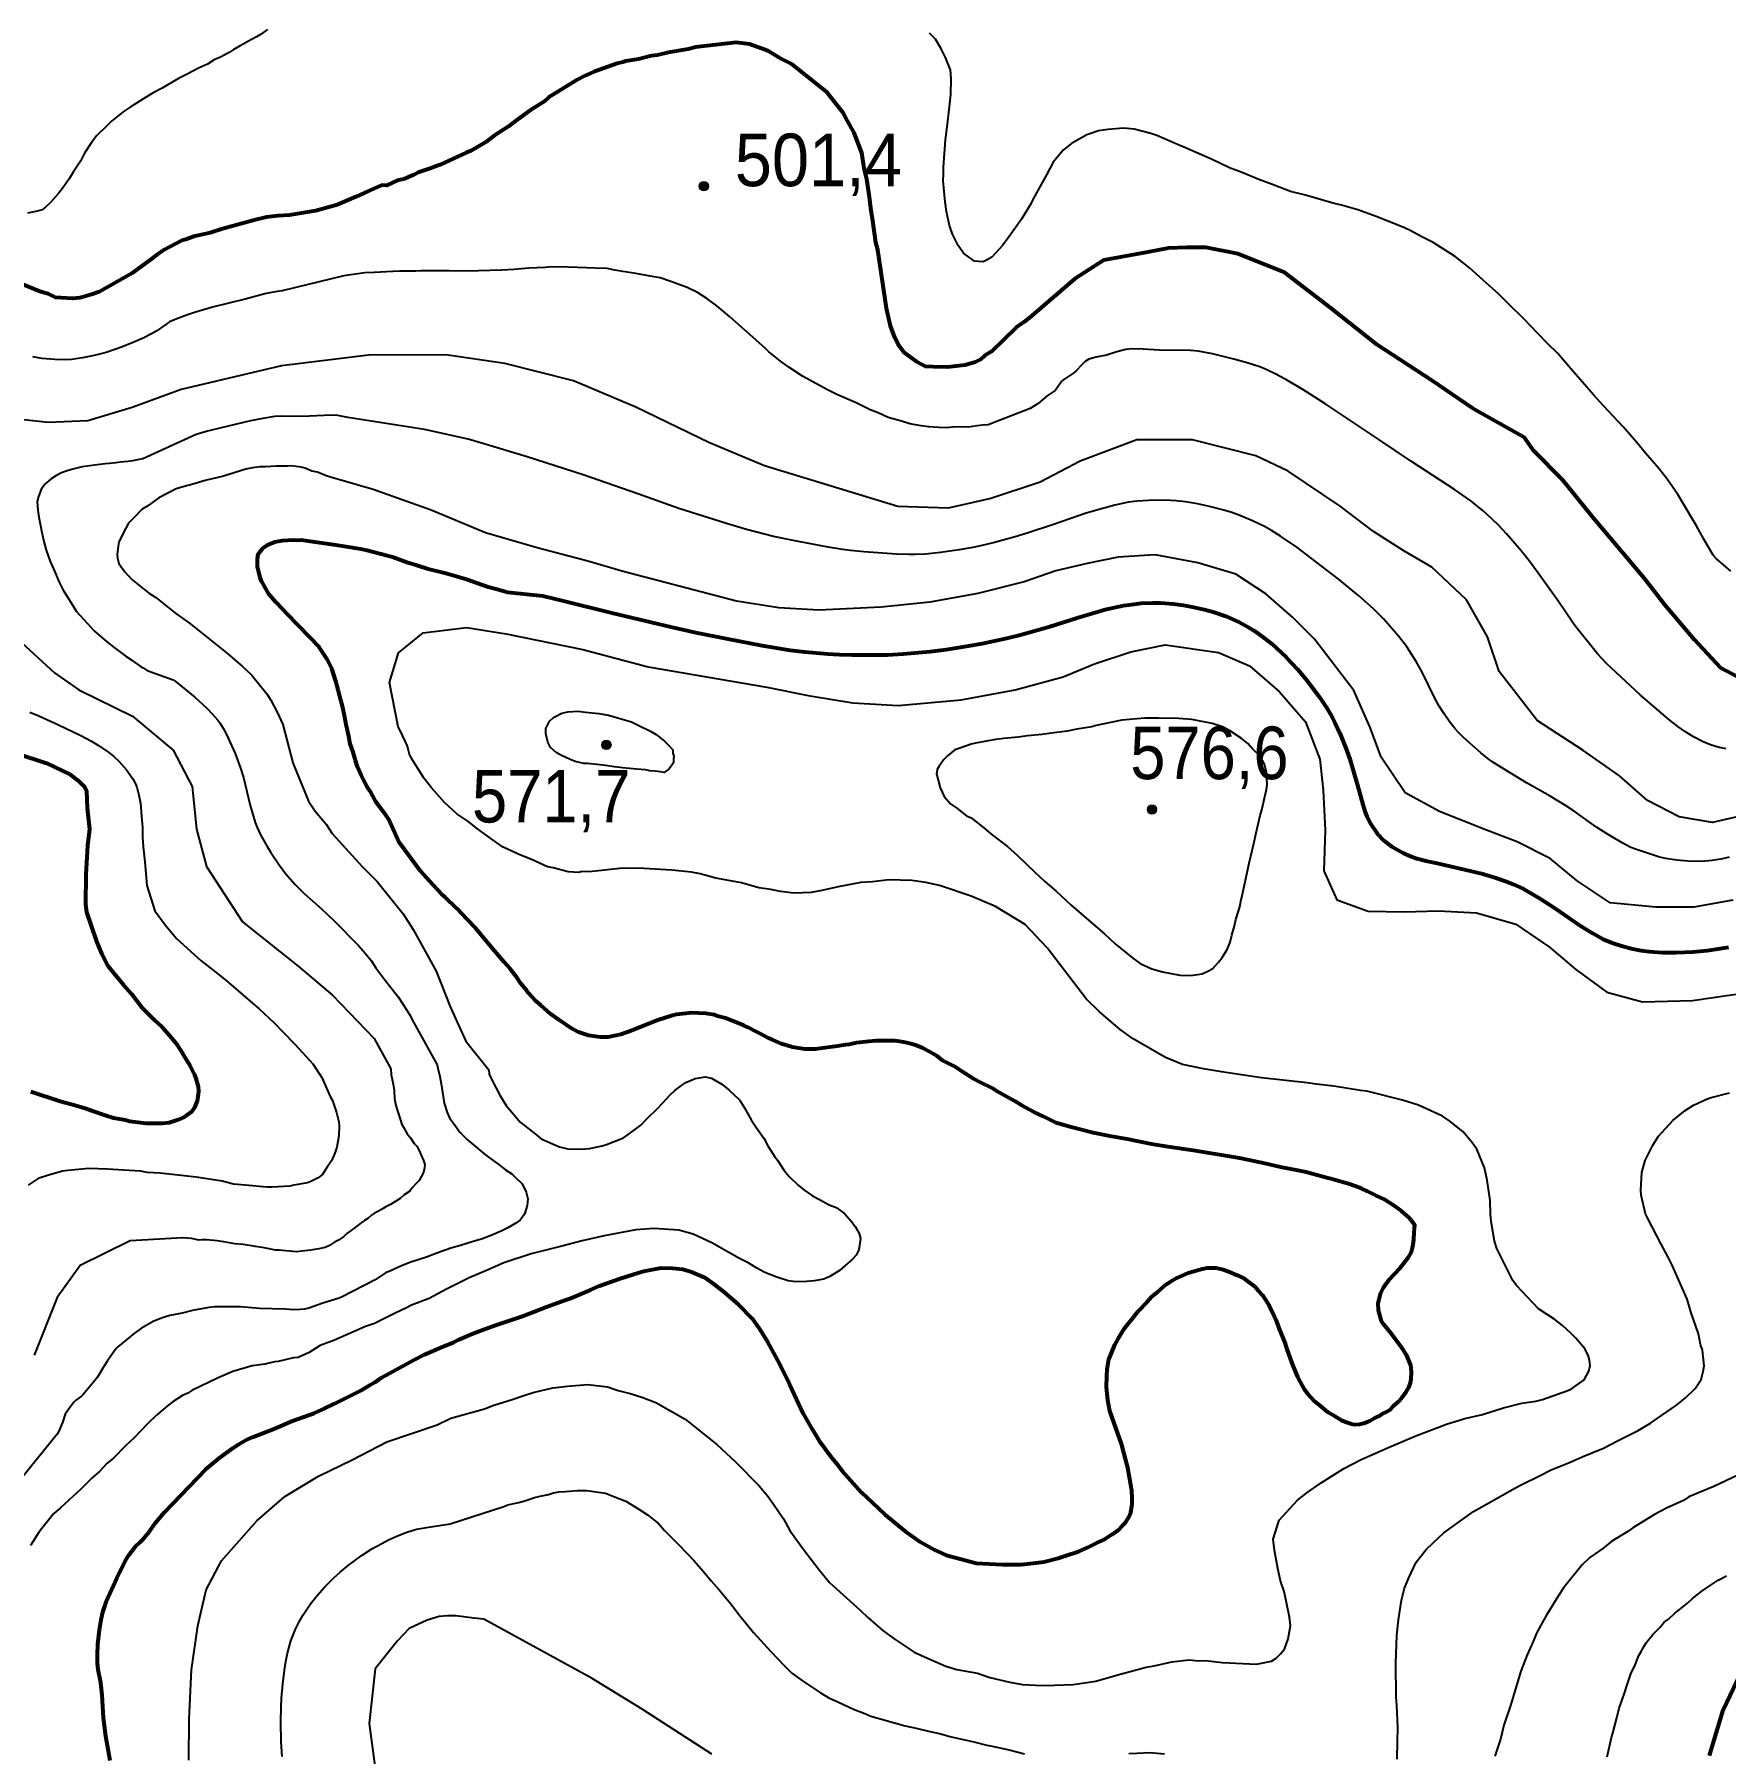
# Model space of a CAD drawing. Header units: metres. Extents: x 547833 to 556102, y 1844799 to 1850994.
# Drawn here: x 549448 to 549995, y 1846301 to 1846857 of the extents above; entities that cross this region are included whole.
import ezdxf

# ---------------------------------------------------------------- set-up
doc = ezdxf.new("R2010")
doc.units = ezdxf.units.M
doc.header["$LTSCALE"] = 6.8
for name, color, linetype, lineweight in [('1', 7, 'Continuous', 25), ('2', 7, 'Continuous', 53), ('5', 7, 'Continuous', 13)]:
    doc.layers.add(name, color=color, linetype=linetype, lineweight=lineweight)

msp = doc.modelspace()

# ---------------------------------------------------------------- hatches: boundary and pattern name
at = {"layer": '5'}
for points in [[(549666.26, 1846807.9, 1), (549663.26, 1846807.9, 1)], [(549634.76, 1846627.28, 1), (549631.76, 1846627.28, 1)], [(549811.15, 1846606.41, 1), (549808.15, 1846606.41, 1)]]:
    msp.add_hatch(color=256, dxfattribs=at).paths.add_polyline_path(points)

# ---------------------------------------------------------------- linework, layer by layer
at = {"layer": '1'}
for points in [[(549523.66, 1846858.59), (549521.46, 1846856.93), (549520.16, 1846856.14), (549518.73, 1846855.46), (549517.54, 1846854.81), (549515.88, 1846853.85), (549514.69, 1846853.2), (549512.57, 1846851.93), (549511.27, 1846851.13), (549508.54, 1846849.66), (549506.49, 1846848.78), (549504.25, 1846847.37), (549501.38, 1846846.01), (549497.68, 1846844.16), (549494.94, 1846842.69), (549491.27, 1846840.6), (549489.61, 1846839.64), (549486.77, 1846838.03), (549484.28, 1846836.58), (549479.34, 1846833.45), (549477, 1846831.9), (549473.3, 1846828.92), (549471.49, 1846827.18), (549468.55, 1846824.29), (549466.79, 1846822.05), (549464.55, 1846818.61), (549463.21, 1846816.04), (549460.86, 1846812.46), (549459.61, 1846810.28), (549457.33, 1846807.09), (549456.02, 1846805.41), (549453.57, 1846802.58), (549451.98, 1846801.12), (549450.82, 1846800.22), (549449.35, 1846799.79), (549446.14, 1846799.14)], [(549907.63, 1846785.17), (549900.55, 1846789.7), (549896.87, 1846791.51), (549893.16, 1846793.57), (549891.07, 1846794.57), (549882.11, 1846798.14), (549876.17, 1846800.2), (549870.92, 1846801.71), (549868.5, 1846802.3), (549859.27, 1846804.97), (549854.43, 1846806.16), (549848.33, 1846808.57), (549844.19, 1846810.08), (549838.47, 1846812.41), (549834.71, 1846813.84), (549829.08, 1846816.55), (549827.39, 1846817.23), (549820.47, 1846820.29), (549818.65, 1846821.07), (549811.21, 1846824.32), (549809.28, 1846824.97), (549803.92, 1846826.34), (549800.41, 1846826.69), (549795.38, 1846826.24), (549792.33, 1846825.77), (549788.63, 1846824.49), (549783.67, 1846821.73), (549781.08, 1846819.63), (549777.66, 1846815.71), (549775.51, 1846811.52), (549773.96, 1846808.67), (549771.26, 1846803.79), (549770.44, 1846802.17), (549767.49, 1846797.25), (549765.66, 1846794.62), (549762.94, 1846790.87), (549761.3, 1846788.77), (549759.08, 1846786.22), (549757.84, 1846784.93), (549756.18, 1846783.97), (549755.1, 1846783.46), (549752.3, 1846783.62), (549749.53, 1846785.57), (549748.69, 1846786.22), (549747, 1846788.68), (549745.15, 1846792.38), (549744.18, 1846795.18), (549743.24, 1846799.75), (549742.74, 1846802.86), (549742.17, 1846809.63), (549742.29, 1846811.8), (549742.27, 1846814.07), (549742.84, 1846822.88), (549743.47, 1846827.14), (549744.21, 1846833.56), (549744.61, 1846837.54), (549744.75, 1846842.62), (549744.53, 1846845.51), (549742.91, 1846849.49), (549741.4, 1846852.48), (549739.65, 1846855.43), (549737.77, 1846857.36)], [(549996.76, 1846683.46), (549992.1, 1846687.39), (549991.09, 1846688.64), (549988.03, 1846693.75), (549985.68, 1846698.07), (549984.75, 1846699.7), (549981.69, 1846704.81), (549979.7, 1846708.18), (549976.15, 1846713.23), (549973.53, 1846716.65), (549969.25, 1846721.62), (549966.25, 1846725.12), (549961.97, 1846730.09), (549958.86, 1846733.46), (549955.61, 1846736.93), (549952.37, 1846740.41), (549948.09, 1846745.38), (549945.22, 1846748.77), (549940.81, 1846753.85), (549937.45, 1846757.19), (549934.37, 1846760.31), (549929.87, 1846765), (549924.86, 1846769.89), (549921.77, 1846773.01), (549916.68, 1846777.52), (549912.26, 1846781.48), (549910.63, 1846782.78), (549907.63, 1846785.17)], [(549548.36, 1846778.91), (549528.39, 1846774.11), (549526.82, 1846773.89), (549523.25, 1846773.17), (549516.51, 1846771.36), (549505.88, 1846768.74), (549500.1, 1846767.1), (549497.79, 1846766.32), (549493.9, 1846764.82), (549492.06, 1846764), (549487.97, 1846761.18), (549486.25, 1846760.13), (549483.69, 1846758.86), (549480.51, 1846757.42), (549476.49, 1846755.86), (549471.52, 1846754.16), (549467.66, 1846753.12), (549463.94, 1846752.39), (549460.31, 1846751.91), (549458.05, 1846751.75), (549454.91, 1846751.83), (549450.75, 1846752.23), (549447.85, 1846752.76)], [(549780.41, 1846744.76), (549778.75, 1846742.38), (549778.3, 1846741.88), (549775.73, 1846740.16), (549772.84, 1846737.66), (549770.31, 1846736), (549756.74, 1846730.75), (549754.89, 1846730.67), (549753.18, 1846730.47), (549750.37, 1846730.03), (549748.39, 1846730.05), (549745.18, 1846729.94), (549743.08, 1846729.82), (549740.72, 1846729.93), (549737.48, 1846730.06), (549735.08, 1846730.41), (549731.41, 1846731.1), (549728.72, 1846731.92), (549724.36, 1846733.16), (549721.09, 1846734.65), (549718.51, 1846735.59), (549717.06, 1846736.3), (549714.04, 1846737.81), (549707.78, 1846740.57), (549704.75, 1846742.09), (549699.74, 1846744.75), (549696.69, 1846746.51), (549692.28, 1846749.35), (549689.58, 1846751.28), (549685.77, 1846754.32), (549684.65, 1846755.43), (549680.64, 1846759.07), (549677.75, 1846761.59), (549673.06, 1846765.77), (549668.95, 1846769.27), (549665.7, 1846771.63), (549662.76, 1846773.53), (549659.36, 1846775.13), (549654.05, 1846777.13), (549650.7, 1846778.23), (549647.41, 1846778.85), (549642.73, 1846779.69), (549638.56, 1846780.33), (549636.03, 1846780.79), (549633.5, 1846781.24), (549629.64, 1846781.43), (549626.78, 1846781.47), (549620.93, 1846781.68), (549615.46, 1846781.8), (549613.51, 1846781.58), (549608.2, 1846781.35), (549603.41, 1846780.93), (549599.47, 1846780.73), (549591.93, 1846780.5), (549588.1, 1846780.44), (549582.39, 1846780.53), (549580.4, 1846780.55), (549573.22, 1846780.48), (549571.61, 1846780.43), (549566.53, 1846780.47), (549564.19, 1846780.33), (549558.15, 1846780.02), (549555.18, 1846779.93), (549552.87, 1846779.54), (549548.36, 1846778.91)], [(549853.71, 1846715.72), (549843.25, 1846720.68), (549822.78, 1846725.85), (549804.75, 1846725.86), (549786.39, 1846718.96), (549773.47, 1846712.21), (549757.51, 1846706.9), (549743.75, 1846703.8), (549727.48, 1846704.29), (549684.38, 1846717.47), (549666.62, 1846724.91), (549642.79, 1846736.41), (549622.68, 1846744.99), (549600.47, 1846750.6), (549581.34, 1846753.33), (549556.31, 1846753.27), (549528.2, 1846749.86), (549495.8, 1846742.17), (549479.91, 1846736.34), (549465.65, 1846732.02), (549452.75, 1846731.49), (549439.99, 1846732.92)], [(549995.25, 1846626.05), (549993.15, 1846626.4), (549991.99, 1846626.7), (549989.88, 1846627.4), (549987.8, 1846628.28), (549984.67, 1846629.93), (549982.15, 1846631.5), (549979.63, 1846633.27), (549976.6, 1846635.64), (549967.46, 1846643.46), (549956.7, 1846653.49), (549953.73, 1846656.76), (549946.66, 1846665.48), (549945.6, 1846666.92), (549941.07, 1846673.68), (549933.96, 1846683.58), (549931.58, 1846686.78), (549929.03, 1846689.96), (549924.25, 1846695.55), (549921.54, 1846698.47), (549919.66, 1846700.29), (549916.77, 1846702.91), (549912.71, 1846706.21), (549907.49, 1846709.83), (549893.51, 1846718.91), (549883.02, 1846726.02), (549865.8, 1846737.47), (549858.38, 1846742.19), (549853.5, 1846745.06), (549850.16, 1846746.9), (549846.6, 1846748.62), (549844.48, 1846749.46), (549840.42, 1846750.81), (549836.13, 1846752.01), (549829.18, 1846753.71), (549824.62, 1846754.51), (549822.12, 1846754.76), (549812.12, 1846754.85), (549806.84, 1846755.19), (549803.08, 1846755.31), (549801.24, 1846755.13), (549798.32, 1846754.37), (549794.95, 1846753.26), (549791.61, 1846752.58), (549789.26, 1846751.94), (549788.18, 1846751.35), (549786.64, 1846749.87), (549785.26, 1846748.27), (549784.4, 1846747.52), (549781.1, 1846745.39), (549780.74, 1846745.08), (549780.41, 1846744.76)], [(549731.03, 1846688.81), (549727.08, 1846688.94), (549716.45, 1846689.66), (549712.13, 1846690.11), (549709.63, 1846690.45), (549704.91, 1846691.22), (549693.69, 1846693.3), (549687.31, 1846694.67), (549678.53, 1846696.93), (549672.08, 1846698.85), (549656.63, 1846703.74), (549643.46, 1846708.41), (549625.75, 1846714.53), (549607.65, 1846720.44), (549593.29, 1846724.75), (549588.56, 1846726.08), (549574.51, 1846729.19), (549549.62, 1846733.1), (549546.4, 1846733.76), (549544.38, 1846733.9), (549537.26, 1846733.58), (549531.62, 1846733.43), (549528.04, 1846733.58), (549525.96, 1846733.48), (549522.23, 1846732.83), (549518.18, 1846732.01), (549508.73, 1846729.81), (549504.32, 1846728.7), (549500.59, 1846727.65), (549483.42, 1846719.73), (549482.19, 1846719.59), (549480.02, 1846719.1), (549478.55, 1846718.93), (549476.1, 1846718.65), (549474.63, 1846718.49), (549472.67, 1846718.26), (549471.2, 1846718.1), (549467.78, 1846717.71), (549463.75, 1846717.13), (549460.73, 1846716.42), (549458.94, 1846715.84), (549457.15, 1846715.26), (549455.27, 1846714.31), (549453.78, 1846713.27), (549451.74, 1846711.55), (549450.58, 1846709.81), (549449.71, 1846707.6), (549449.28, 1846705.94), (549449.47, 1846703.11), (549449.72, 1846700.91), (549450.27, 1846698.25), (549450.6, 1846696.43), (549451.32, 1846693.41), (549452.17, 1846690.28), (549453.46, 1846686.58), (549454.47, 1846684.22), (549456.33, 1846679.84), (549457.61, 1846677.26), (549460.18, 1846673.21), (549461.98, 1846670.44), (549465.39, 1846666.61), (549467.79, 1846664.04), (549471.63, 1846660.75), (549474.08, 1846658.8), (549478.01, 1846655.9)], [(549627.23, 1846686.63), (549610.88, 1846691.01), (549594.22, 1846695.88), (549576.64, 1846703.11), (549557.87, 1846709.88), (549544.08, 1846713.87), (549542.62, 1846714.31), (549539.86, 1846715.41), (549538, 1846715.81), (549535.87, 1846716.78), (549534.62, 1846717.05), (549531.34, 1846717.48), (549530.14, 1846717.35), (549526.5, 1846717.34), (549523.08, 1846717.15), (549521.26, 1846717.15), (549518.86, 1846716.88), (549516.69, 1846716.43), (549509.46, 1846714.19), (549503.55, 1846712.72), (549499.25, 1846711.42), (549497.48, 1846711.01), (549494.15, 1846710.03), (549488.61, 1846707.18), (549485.06, 1846704.55), (549483.15, 1846703.52), (549480.63, 1846700.81), (549478.81, 1846698.99), (549477.13, 1846695.96), (549475.67, 1846692.76), (549475.41, 1846691.52), (549475.11, 1846688.86), (549475.24, 1846687.66), (549475.65, 1846685.88), (549477.56, 1846683.27), (549479.87, 1846680.7), (549485.21, 1846676.45), (549487.61, 1846674.9), (549494.06, 1846669.76), (549498.46, 1846666.62), (549510.91, 1846656.7), (549515.63, 1846652.59), (549518.57, 1846649.88), (549523.51, 1846643.77), (549524.75, 1846641.69), (549526.81, 1846637.87), (549528.68, 1846633.84), (549531.9, 1846621.46), (549536.95, 1846609.08), (549539.13, 1846605.89), (549542.65, 1846601.64), (549544.61, 1846598.62), (549554.31, 1846587.99), (549559.11, 1846583.07), (549567.57, 1846572.7), (549570.78, 1846567.6), (549578.18, 1846554.08), (549582.69, 1846542.86), (549584.87, 1846537.84), (549587.81, 1846531.52), (549595.22, 1846522.18), (549595.37, 1846520.87), (549596.4, 1846518.51), (549598.81, 1846514.03), (549600.91, 1846510.65), (549604.42, 1846506.48), (549605.41, 1846505.35), (549610.22, 1846501.52), (549612.21, 1846499.94), (549615.82, 1846498.26), (549618.12, 1846497.28), (549620.75, 1846496.72), (549625.24, 1846496.56), (549627.79, 1846496.76), (549631.88, 1846497.6), (549633.26, 1846498.04), (549638.81, 1846500.29), (549641.1, 1846501.88), (549644.44, 1846504.35), (549646.48, 1846506.49), (549649.57, 1846509.5), (549651.44, 1846511.43), (549653.9, 1846514.09), (549655.44, 1846515.59), (549657.98, 1846517.5), (549658.96, 1846518.09), (549661.95, 1846519.47), (549665.22, 1846519.94), (549667.27, 1846519.5), (549670.53, 1846517.59), (549672.94, 1846515.67), (549676.25, 1846512.53), (549677.96, 1846509.96), (549680.12, 1846506.02), (549681.84, 1846503.45), (549684.13, 1846500.1), (549685.45, 1846497.68), (549687.75, 1846494.13), (549688.55, 1846492.99), (549690.73, 1846489.71), (549692.38, 1846487.71)], [(550001.59, 1846604.61), (549990.82, 1846602.22), (549980.09, 1846603.99), (549969.87, 1846609.33), (549960.79, 1846617.26), (549948.94, 1846625.53), (549934.21, 1846635.17), (549921.88, 1846651.05), (549918.15, 1846662.19), (549911.34, 1846674.15), (549900.14, 1846684.7), (549891.09, 1846690.04), (549881.23, 1846696.24), (549870.51, 1846704.41), (549853.71, 1846715.72)], [(549979.35, 1846590), (549975.71, 1846590.54), (549973.44, 1846591.13), (549967.58, 1846592.98), (549965.29, 1846593.82), (549964.06, 1846594.36), (549961.92, 1846595.46), (549959.24, 1846597), (549956.57, 1846598.62), (549953.39, 1846600.69), (549946.14, 1846605.82), (549943.36, 1846607.7), (549938.35, 1846610.74), (549930.76, 1846615.05), (549922.06, 1846620.31), (549919.56, 1846621.93), (549918.23, 1846622.89), (549915.93, 1846624.74), (549910.52, 1846629.51), (549908.61, 1846631.38), (549907.63, 1846632.48), (549905.98, 1846634.58), (549904.12, 1846637.28), (549902.53, 1846639.84), (549901.1, 1846642.42), (549896.95, 1846650.77), (549895.02, 1846654.25), (549892.02, 1846658.98), (549889.37, 1846662.46), (549884.5, 1846668.02), (549881.39, 1846671.18), (549876.45, 1846675.53), (549869.85, 1846680.96), (549859.76, 1846688.74), (549856.46, 1846691.2), (549851.16, 1846694.78), (549848.29, 1846696.55), (549846, 1846697.84), (549842.14, 1846699.74), (549838.09, 1846701.43), (549835.51, 1846702.36), (549832.83, 1846703.19), (549828.25, 1846704.36), (549824.32, 1846705.17), (549820.5, 1846705.81), (549817.49, 1846706.16), (549815.76, 1846706.28), (549812.54, 1846706.37), (549808.52, 1846706.3), (549804.84, 1846706.06), (549802.05, 1846705.7), (549797.59, 1846704.76), (549793.29, 1846703.62), (549788.35, 1846702.18), (549778.15, 1846698.59), (549769.33, 1846695.68), (549765.44, 1846694.5), (549758.75, 1846692.67), (549755.21, 1846691.81), (549751.68, 1846691.09), (549747.28, 1846690.32), (549741.3, 1846689.46), (549736.43, 1846688.98), (549733.06, 1846688.82), (549731.03, 1846688.81)], [(549997.43, 1846577.11), (549984.83, 1846574.78), (549972.49, 1846574.81), (549957.77, 1846576.26), (549947.09, 1846583.36), (549938.35, 1846590.55), (549927.74, 1846595.98), (549917.83, 1846599.66), (549902.6, 1846605.73), (549891.52, 1846611.75), (549883.71, 1846623.33), (549880.15, 1846632.94), (549874.91, 1846644.81), (549862.24, 1846661.43), (549855.07, 1846668.55), (549846.41, 1846676.14), (549836.74, 1846682.45), (549824.5, 1846686.13), (549810.69, 1846688.72), (549798.69, 1846688.01), (549788.66, 1846685.96), (549778.54, 1846683.52), (549768.29, 1846680.02), (549753.38, 1846676.25), (549737.85, 1846673.45), (549722.06, 1846671.79), (549701.9, 1846670.8), (549688.96, 1846671.54), (549675.32, 1846673.77), (549638.64, 1846683.38), (549627.23, 1846686.63)], [(549437.57, 1846666.36), (549454.79, 1846650.55), (549462.73, 1846645.03), (549480.1, 1846636.51), (549493.24, 1846625.52), (549499.33, 1846613.81), (549500.75, 1846599.98), (549504.03, 1846587.93), (549515.67, 1846570.02), (549533.61, 1846555.73), (549544.74, 1846546.32), (549558.19, 1846532.39), (549563.58, 1846522.59), (549563.71, 1846520.61), (549564.35, 1846517.54), (549564.66, 1846515.58), (549564.77, 1846512.93), (549565.07, 1846511.15), (549565.53, 1846509.59), (549566, 1846508.02), (549567.15, 1846504.54), (549567.63, 1846503.64), (549568.83, 1846501.49), (549569.92, 1846500.28), (549571.17, 1846498.43), (549572.03, 1846497.57), (549572.77, 1846496.13), (549573.29, 1846494.86), (549574.17, 1846492.96), (549574.61, 1846491.59), (549574.45, 1846490.52), (549574.14, 1846489.06), (549573.52, 1846487.85), (549572.73, 1846486.42), (549571.87, 1846485.57), (549570.52, 1846484.08), (549569.68, 1846483.03), (549567.83, 1846481.78), (549566.54, 1846480.58), (549564.85, 1846479.54), (549563.51, 1846478.72), (549561.99, 1846477.88), (549561.09, 1846477.4), (549559.57, 1846476.56), (549558.32, 1846475.85), (549557.34, 1846475.26), (549556.13, 1846474.17), (549555.07, 1846473.48), (549554, 1846472.79), (549553.04, 1846472.01), (549551.73, 1846471.01), (549550.86, 1846470.34), (549549.35, 1846469.31), (549548.42, 1846468.35), (549546.64, 1846467.2), (549545.39, 1846466.48), (549543.7, 1846465.44), (549542.35, 1846464.81), (549540.3, 1846464.38), (549537.69, 1846463.9), (549535.81, 1846463.68), (549533, 1846463.37), (549527.42, 1846463.88), (549526.27, 1846463.94), (549522.57, 1846464.66), (549519.86, 1846465.11), (549515.78, 1846465.79)], [(549660.73, 1846586.09), (549654.38, 1846586.79), (549643.59, 1846587.39), (549641.37, 1846587.34), (549638.53, 1846587.42), (549627.74, 1846586.2), (549625.3, 1846586.32), (549624.32, 1846586.01), (549620.86, 1846586.23), (549616.06, 1846587.5), (549614.2, 1846587.9), (549608.86, 1846590.33), (549605.26, 1846591.74), (549599.93, 1846594.17), (549596.64, 1846596.43), (549591.57, 1846600.1), (549588.46, 1846602.58), (549584.95, 1846605.01), (549580.9, 1846608.6), (549576.72, 1846613.39), (549574.36, 1846616.36), (549570.66, 1846622.21), (549569.63, 1846624.12), (549569.23, 1846625.89), (549568.92, 1846626.87), (549566.54, 1846631.9), (549565.95, 1846633.07), (549563.15, 1846647.43), (549566.09, 1846656.99), (549574.06, 1846663.48), (549588.03, 1846665.19), (549600.87, 1846663.14), (549625.6, 1846658.15), (549646.76, 1846652.49), (549685.18, 1846645.94), (549698.47, 1846643.29), (549712.91, 1846640.89), (549727.56, 1846639.96), (549748, 1846641.89), (549765.44, 1846645.03), (549780.94, 1846649.26), (549791.11, 1846653.53), (549802.77, 1846657.32), (549813.94, 1846659.62), (549831.11, 1846657.15), (549841.21, 1846652.84), (549850.86, 1846644.45), (549859.24, 1846634.75), (549863.86, 1846622.67), (549864.99, 1846612.66), (549865.68, 1846599.75), (549865.22, 1846586.58), (549869.4, 1846577.18), (549879.56, 1846573.52), (549891.02, 1846573.26), (549902.28, 1846573.63), (549914.57, 1846572.94), (549927.33, 1846569.32), (549938.18, 1846561.85), (549946.66, 1846554.63), (549956.71, 1846547.32), (549968.24, 1846544.21), (549984.43, 1846544.62), (550002.96, 1846547.37)], [(549478.01, 1846655.9), (549479.89, 1846654.62), (549480.7, 1846653.97), (549482.58, 1846652.7), (549483.51, 1846652.18), (549484.85, 1846651.34), (549493.24, 1846648.32), (549493.83, 1846647.87), (549500.16, 1846642.65), (549504.13, 1846639.11), (549505.96, 1846637.26), (549507.62, 1846635.27), (549508.28, 1846634.36), (549509.64, 1846632.17), (549511.03, 1846629.44), (549513.23, 1846624.45), (549515.01, 1846619.72), (549515.91, 1846616.78), (549517.07, 1846612.2), (549518.11, 1846607.68), (549519.75, 1846602.19), (549520.33, 1846600.57), (549521.46, 1846598.16), (549523.59, 1846594.38), (549524.76, 1846592.46), (549527.46, 1846588.49), (549529.53, 1846585.67), (549532.65, 1846582.12), (549535.56, 1846579.27), (549541.14, 1846574.3), (549545.18, 1846570.54), (549553.09, 1846562.4), (549555.26, 1846559.97), (549557.22, 1846557.52), (549558.77, 1846555.21), (549561.64, 1846551.31), (549565.92, 1846545.82), (549567.61, 1846543.37), (549569.81, 1846539.82), (549570.39, 1846538.61), (549578.57, 1846523.82), (549578.78, 1846522.79), (549579.38, 1846520.1), (549579.84, 1846517.68), (549580.5, 1846513.57), (549580.84, 1846511.42), (549581.74, 1846508.48), (549582.52, 1846506.66), (549584.55, 1846503.85), (549585.89, 1846502.09), (549588.46, 1846499.53), (549590.26, 1846497.93), (549592.98, 1846495.76), (549594.76, 1846494.35), (549598.19, 1846491.78), (549600.6, 1846489.87), (549602.65, 1846488.58), (549603.82, 1846487.47), (549605.95, 1846485.43), (549606.79, 1846483.91), (549607.32, 1846482.64), (549607.84, 1846480.51), (549607.7, 1846478.4), (549606.79, 1846475.54), (549605.39, 1846473.57)], [(549446.85, 1846637.88), (549449.76, 1846636.64), (549456.11, 1846633.74), (549463.38, 1846630.26), (549466.81, 1846628.45), (549469.07, 1846627.06), (549472.45, 1846624.77), (549474.03, 1846623.52), (549475.6, 1846622.03), (549478.1, 1846619.19), (549480.12, 1846616.25), (549481.01, 1846614.72), (549481.5, 1846613.57), (549482.15, 1846611.07), (549482.59, 1846608.38), (549483, 1846604.17), (549483.24, 1846600.56), (549483.25, 1846597.46), (549483.48, 1846594.27), (549484.06, 1846589.49), (549484.67, 1846581.78), (549487.27, 1846573.6), (549490.59, 1846569.14), (549494.32, 1846564.68), (549502.3, 1846557.5), (549506.12, 1846554.46), (549510.34, 1846551.1), (549517.34, 1846545.07), (549521.05, 1846541.9), (549525.9, 1846537.37), (549528.71, 1846534.46), (549532.5, 1846530.55), (549535.04, 1846527.86), (549538.31, 1846524.14), (549541.29, 1846519.77), (549543.97, 1846513.63), (549544.73, 1846512.35), (549546.04, 1846508.41), (549546.76, 1846505.39), (549546.9, 1846504.17), (549546.77, 1846500.93), (549546.07, 1846497.26), (549545.42, 1846495.32), (549544.34, 1846492.85), (549543.06, 1846490.97), (549541.49, 1846488.43), (549540.13, 1846487.29), (549537.66, 1846486.14), (549536.6, 1846485.65), (549532.22, 1846484.9), (549530.89, 1846484.63), (549525.1, 1846484.34), (549523.49, 1846484.29), (549516.47, 1846484.98), (549512.72, 1846485.3), (549509.01, 1846486.24), (549502.84, 1846487.15), (549500.69, 1846487.53), (549489.01, 1846488.81), (549484.77, 1846489.07), (549482.62, 1846489.45), (549477.12, 1846489.81)], [(549841.07, 1846589.06), (549841.56, 1846591.35), (549842.58, 1846595.43), (549843.31, 1846598.86), (549844.65, 1846604.47), (549845.19, 1846606.27), (549846.68, 1846612.88), (549846.86, 1846614.51), (549846.66, 1846618.46), (549846.01, 1846620.99), (549844.59, 1846623.68), (549842.08, 1846626.12), (549840.66, 1846627.69), (549838.48, 1846629.43), (549834.99, 1846631.76), (549832.49, 1846633.09), (549829.14, 1846634.2), (549822.55, 1846635.43), (549818.17, 1846635.8), (549811.83, 1846635.95), (549807.37, 1846635.94), (549799.89, 1846635.22), (549791.65, 1846633.54), (549790.21, 1846633.13), (549785.34, 1846632.33), (549782.19, 1846631.73), (549777.18, 1846631.04), (549774, 1846630.67), (549769.35, 1846630.15), (549766.41, 1846629.81), (549761.76, 1846629.29), (549759.07, 1846628.98), (549754.94, 1846628.27), (549752.63, 1846627.88), (549751.19, 1846627.47), (549747.84, 1846626.35), (549745.94, 1846625.63), (549743.55, 1846623.75), (549742.33, 1846622.5), (549740.84, 1846620.35), (549740.21, 1846619.28), (549740, 1846617.9), (549741.12, 1846613.44), (549742.44, 1846610.61), (549744.56, 1846608.25), (549746.58, 1846606.86), (549749.71, 1846604.37), (549751.16, 1846603.66), (549755.24, 1846600.41), (549758.11, 1846598.13), (549762.98, 1846594.47), (549766.17, 1846591.48), (549771.73, 1846586.16), (549775.06, 1846583.07), (549778.63, 1846580), (549783.48, 1846575.47), (549786.78, 1846572.62), (549791.44, 1846568.69), (549794.33, 1846566.16), (549797.79, 1846562.96), (549803.41, 1846558.27), (549805.83, 1846556.56), (549809.62, 1846554.88), (549813.07, 1846553.91), (549815.36, 1846553.42)], [(549996.27, 1846590.94), (549994.14, 1846590.45), (549990.73, 1846589.88), (549987.3, 1846589.6), (549982.94, 1846589.73), (549979.35, 1846590)], [(549935.95, 1846415.6), (549944.12, 1846418.55), (549945.27, 1846419.09), (549949.39, 1846421.98), (549950.89, 1846424.78), (549951.29, 1846426.65), (549951.11, 1846428.24), (549950.75, 1846429.62), (549949.68, 1846431.92), (549946.65, 1846435.43), (549945.05, 1846437.06), (549942.34, 1846439.59), (549939.89, 1846441.54), (549934.65, 1846444.99), (549927.53, 1846452.48), (549926.32, 1846454.16), (549921.11, 1846464.49), (549920.43, 1846466.84), (549919.31, 1846473.19), (549919.04, 1846475.59), (549918.94, 1846480.03), (549917.99, 1846486.59), (549917.14, 1846490.54), (549914.64, 1846496.53), (549912.95, 1846498.97), (549910.15, 1846502.29), (549905.92, 1846505.66), (549903.52, 1846507.21), (549895.83, 1846510.78), (549890.59, 1846512.42), (549879.13, 1846515.37), (549877.09, 1846515.54), (549868.43, 1846516.98), (549862.7, 1846517.55), (549859.81, 1846518.03), (549845.07, 1846519.6), (549832.1, 1846521.57), (549826.33, 1846522.53), (549819.49, 1846523.98), (549813.98, 1846526.19), (549803.58, 1846532.29), (549799.4, 1846535.26), (549792.68, 1846540.97), (549788.36, 1846545.13), (549775.76, 1846561.71), (549768.64, 1846569.19), (549759.09, 1846574.99), (549751.22, 1846578.35), (549740.91, 1846581.83), (549736.56, 1846582.75), (549732.03, 1846583.45), (549724.53, 1846583.61), (549719.33, 1846583.03), (549715.52, 1846582.79), (549708.2, 1846581.36), (549702.87, 1846580.15), (549699.5, 1846579.56), (549693.86, 1846579.33), (549689.55, 1846579.85), (549686.44, 1846580.51), (549682.54, 1846581.08), (549676.89, 1846582.67), (549668.63, 1846584.16), (549663.61, 1846585.61), (549660.73, 1846586.09)], [(549815.36, 1846553.42), (549818.65, 1846552.81), (549820.78, 1846552.67), (549822.87, 1846552.79), (549825.92, 1846553.26), (549827.68, 1846554.08), (549829.31, 1846555.01), (549831.18, 1846557.08), (549832.38, 1846558.58), (549833.95, 1846561.11), (549834.92, 1846563.45), (549835.41, 1846565.74), (549836.3, 1846568.81), (549836.81, 1846570.86), (549837.62, 1846573.55), (549838.16, 1846575.35), (549838.38, 1846576.74), (549838.86, 1846579.02), (549841.07, 1846589.06)], [(549888.91, 1846299.34), (549889.01, 1846305.05), (549889.1, 1846309.65), (549888.79, 1846316.8), (549888.62, 1846319.39), (549888.46, 1846330.65), (549888.54, 1846333.26), (549888.82, 1846339.49), (549889.38, 1846344.39), (549890.27, 1846350.81), (549891.32, 1846354.65), (549892.67, 1846358.02), (549895.08, 1846363.01), (549898.34, 1846367.1), (549902.46, 1846371.16), (549904.04, 1846372.58), (549913.54, 1846379.48), (549927.18, 1846387.1), (549929.17, 1846388.19), (549934.93, 1846390.95), (549938.68, 1846392.87), (549944.6, 1846395.27), (549948.73, 1846397.11), (549955.61, 1846399.87), (549960.18, 1846402.24), (549966.86, 1846405.61), (549970.8, 1846408.04), (549972.65, 1846409.24), (549979.19, 1846413.82), (549982.15, 1846416.14), (549985.27, 1846419.22), (549987.17, 1846422.16), (549987.87, 1846424.72), (549988.17, 1846426.49), (549987.59, 1846431.63), (549987.01, 1846433.43), (549986.38, 1846436.82), (549984, 1846443.62), (549982.63, 1846448.05), (549977.79, 1846459.03), (549976.5, 1846461.61), (549974.29, 1846465.82), (549970, 1846474.14), (549969.21, 1846475.66), (549967.78, 1846481.7), (549967.72, 1846483.3), (549968.06, 1846489.04), (549969.12, 1846492.88), (549971.53, 1846497.87), (549973.42, 1846500.81), (549978.06, 1846505.8), (549982.03, 1846509.1), (549984.69, 1846510.76), (549988.93, 1846512.73), (549990.48, 1846513.28), (549996.38, 1846514.81)], [(549477.12, 1846489.81), (549472.01, 1846490.1), (549465.91, 1846490.28), (549459.17, 1846489.64), (549457.45, 1846489.44), (549452.53, 1846488.02), (549449.54, 1846487.06), (549446.31, 1846484.96)], [(549692.38, 1846487.71), (549695.27, 1846484.9), (549697.05, 1846483.48), (549699.93, 1846481.53), (549702.17, 1846480.26), (549705.31, 1846478.61), (549707.5, 1846477.72), (549710.2, 1846475.74), (549712.48, 1846473.24), (549713.72, 1846471.57), (549715.02, 1846469.34), (549715.4, 1846467.67), (549714.86, 1846464), (549714.01, 1846462.28), (549712.82, 1846461.01), (549710.3, 1846458.91), (549708.67, 1846457.3), (549705.46, 1846455.41), (549703.56, 1846454.53), (549700.39, 1846453.98), (549698.03, 1846453.81), (549694.52, 1846453.7), (549692.02, 1846453.99), (549688.36, 1846455.19), (549684.47, 1846456.75), (549681.94, 1846458.08), (549679.29, 1846459.68), (549676.26, 1846461.24), (549671.17, 1846464.09), (549667.52, 1846466.15), (549661.29, 1846469.06), (549656.67, 1846470.34), (549648.61, 1846470.95), (549642.76, 1846470.48), (549632.51, 1846468.56), (549625.46, 1846466.99), (549618.9, 1846465.2), (549608.91, 1846462.74), (549600.1, 1846459.84), (549594.49, 1846457.3), (549588.85, 1846454.95), (549581.55, 1846451.36), (549576.01, 1846448.26), (549570.3, 1846446.15), (549568.47, 1846445.16), (549565.01, 1846443.55), (549558.32, 1846440.16), (549555.39, 1846439.22), (549545.37, 1846434.85), (549540.71, 1846433.11), (549537.12, 1846430.88), (549533.66, 1846429.27), (549532.06, 1846429.09), (549527.14, 1846427.93), (549525.94, 1846427.79), (549522.79, 1846427.03), (549518.79, 1846426.58), (549512.54, 1846424.66), (549507.7, 1846422.69), (549499.28, 1846418.5), (549497.95, 1846417.74), (549496.22, 1846416.94), (549493.2, 1846414.98), (549491.34, 1846413.55), (549487.84, 1846410.53), (549484.92, 1846407.77), (549480.58, 1846403.23), (549477.83, 1846400.69), (549474.02, 1846396.82), (549471.8, 1846394.95), (549469.46, 1846392.46), (549467.06, 1846390.37), (549463.25, 1846386.5), (549460.86, 1846384.41), (549456.65, 1846380.49), (549454.61, 1846378.84), (549449.83, 1846372.84), (549447.09, 1846368.48)], [(549605.39, 1846473.57), (549603.98, 1846472.65), (549601.39, 1846471.12), (549599.41, 1846470.13), (549596.24, 1846468.73), (549592.86, 1846467.49), (549590.19, 1846466.71), (549586.05, 1846465.38), (549583.01, 1846464.56), (549578.44, 1846462.9), (549575.06, 1846461.66), (549570.01, 1846460.04), (549567, 1846458.85), (549563.02, 1846457.06), (549561.83, 1846456.64), (549558.47, 1846454.36), (549547.64, 1846448.7), (549546.91, 1846448.43), (549541.56, 1846446.75), (549537.09, 1846445.18), (549535.71, 1846444.88), (549534.3, 1846444.69), (549532.16, 1846444.6), (549529.4, 1846444.8), (549521.09, 1846445.02), (549514.92, 1846445.58), (549506.56, 1846445.61), (549504.7, 1846445.35), (549499.42, 1846444.4), (549496.15, 1846443.6), (549492.13, 1846442.78), (549490.35, 1846442.27), (549488.57, 1846441.63), (549486.72, 1846440.81), (549484.42, 1846439.6), (549482.93, 1846438.68), (549480.73, 1846437.13), (549475.35, 1846432.67), (549474.81, 1846432.1), (549473.93, 1846430.96), (549471.95, 1846428.14), (549470.74, 1846426.29), (549468.71, 1846422.9), (549467.5, 1846421.29), (549464.06, 1846417.24), (549463.53, 1846416.73), (549461.67, 1846415.3), (549461.23, 1846414.88), (549459.57, 1846412.78), (549458.33, 1846410.88), (549457.46, 1846408.22), (549456.24, 1846405.45), (549455.67, 1846404.39), (549451.57, 1846399.34), (549439.38, 1846384.26)], [(549515.78, 1846465.79), (549513.19, 1846465.97), (549509.6, 1846466.61), (549507.47, 1846466.94), (549504.11, 1846467.23), (549502.58, 1846467.25), (549501.45, 1846467.12), (549499.09, 1846467.67), (549496.29, 1846467.94), (549479.3, 1846466.91), (549463.14, 1846458.98), (549455.71, 1846448.61), (549448.23, 1846429.93)], [(549498.32, 1846299.05), (549498.38, 1846312.31), (549499.17, 1846328.25), (549501.19, 1846342.51), (549503.9, 1846354.12), (549508.81, 1846363.51), (549520.22, 1846376.37), (549529.32, 1846384.28), (549540.14, 1846390.84), (549551.11, 1846396.11), (549562.27, 1846401.92), (549578.54, 1846407.4), (549583.02, 1846409.61), (549593.81, 1846412.63), (549596.91, 1846413.79), (549602.77, 1846415.66), (549606.27, 1846416.87), (549609.6, 1846417.86), (549615.9, 1846419.38), (549620.69, 1846419.92), (549627.31, 1846420.47), (549633.66, 1846419.77), (549637.03, 1846418.54), (549640.99, 1846417.57), (549644.76, 1846416.38), (549649.21, 1846414.66), (549658.72, 1846409.26)], [(549658.72, 1846409.26), (549668.95, 1846401.12), (549675.04, 1846395.54), (549682.61, 1846387.69), (549685.41, 1846384.37), (549687.33, 1846381.76), (549690.49, 1846377.06), (549692.54, 1846373.24), (549697.08, 1846367.08), (549702.07, 1846360.57), (549705.36, 1846356.49), (549715.28, 1846347.5), (549717.77, 1846345.15), (549722.71, 1846340.86), (549726.67, 1846338.07), (549732.8, 1846333.91), (549737.07, 1846331.97), (549743.02, 1846329.4), (549746.58, 1846328.39), (549753.2, 1846327.12), (549757.2, 1846325.75), (549763.64, 1846324.26), (549767.77, 1846323.51), (549774.07, 1846323.21), (549778.11, 1846323.27), (549784.15, 1846323.55), (549791.52, 1846324.58), (549798.57, 1846326.6), (549807.8, 1846329.06), (549810.37, 1846329.55), (549816.1, 1846330.81), (549819.69, 1846331.22), (549821.69, 1846331.44), (549824.75, 1846331.18), (549826.97, 1846331.23), (549832.3, 1846330.62), (549843.49, 1846330.07), (549848.24, 1846331.01), (549849.75, 1846331.99), (549851.21, 1846333.37), (549852.45, 1846334.93), (549853.68, 1846338.31), (549854.43, 1846342.44), (549854.11, 1846345.23), (549853.17, 1846349.98), (549852.36, 1846353.53), (549851.15, 1846357.03), (549850.3, 1846360.98), (549849.22, 1846366.93), (549848.82, 1846370.53), (549850.76, 1846376.61), (549856.69, 1846383.15), (549859.66, 1846385.51), (549864.36, 1846388.67), (549871.72, 1846393.35), (549877.26, 1846396.2), (549886.31, 1846400.26), (549895, 1846403.88), (549904.89, 1846407.63), (549910.75, 1846409.51), (549916.47, 1846410.76), (549923.31, 1846412.95), (549929.21, 1846414.43), (549933.78, 1846415.15), (549935.95, 1846415.6)], [(549999, 1846391.19), (549991.33, 1846387.49), (549983.21, 1846384.14), (549981.53, 1846382.94), (549975.94, 1846380.48), (549972.13, 1846378.43), (549965.12, 1846374.2), (549963.44, 1846373), (549958.34, 1846369.79), (549955.37, 1846367.43), (549951.25, 1846364.54), (549948.68, 1846362.22), (549942.84, 1846354.88), (549940.93, 1846352.04), (549937.17, 1846345.95), (549935.32, 1846342.7), (549933.99, 1846340.13), (549932.89, 1846337.37), (549930.94, 1846333.1), (549928.91, 1846327.82), (549925.52, 1846316.71), (549923.4, 1846310.4), (549922.3, 1846305.83), (549920.49, 1846300.36)], [(549535.2, 1846346.06), (549537.56, 1846349.54), (549539.75, 1846352.31), (549542.1, 1846354.98), (549545.12, 1846358.02), (549547.14, 1846359.83), (549549.73, 1846361.97), (549554.34, 1846365.35), (549557.48, 1846367.32), (549560.7, 1846369.14), (549562.87, 1846370.27), (549565.73, 1846371.61), (549568.73, 1846372.77), (549571.84, 1846373.68), (549575.06, 1846374.28), (549582.72, 1846375.41), (549600.12, 1846381.02), (549601.43, 1846381.54), (549603.36, 1846382.01), (549604.93, 1846382.31), (549607.57, 1846383.1), (549610.07, 1846384.01), (549611.89, 1846384.34), (549614.56, 1846384.89), (549616.11, 1846385.43), (549617.93, 1846385.76), (549620.02, 1846385.88), (549623.83, 1846386.19), (549626.93, 1846386.17), (549632.97, 1846385.36), (549636.21, 1846384.12), (549639.59, 1846382.77), (549643.73, 1846380.14), (549646.54, 1846378.35), (549650.08, 1846375.53), (549652.07, 1846373.27), (549655.42, 1846369.93), (549656.68, 1846368.71), (549661.61, 1846363.45), (549664.59, 1846360.19), (549667.18, 1846357.01), (549669.74, 1846354.08), (549673.48, 1846349.54), (549676.53, 1846345.55), (549677.54, 1846344.3), (549680.84, 1846340.34), (549683.11, 1846337.87), (549685.1, 1846335.61), (549688.21, 1846332.25), (549691.15, 1846329.23), (549693.25, 1846327.12), (549696.63, 1846324.65), (549697.96, 1846323.81), (549702.51, 1846320.85), (549705.18, 1846319.17), (549708.32, 1846317.79), (549713.16, 1846315.49), (549716.78, 1846314.16), (549718.74, 1846313.27), (549729.88, 1846310.19), (549733.44, 1846309.36), (549737.39, 1846308.44), (549741.34, 1846307.53), (549744.28, 1846306.74), (549752.03, 1846305.02), (549756.25, 1846303.89), (549758.02, 1846303.59), (549763.49, 1846302.35), (549768.47, 1846301.06)], [(549968.81, 1846335.91), (549969.43, 1846336.98), (549970.08, 1846337.79), (549970.84, 1846338.75), (549971.6, 1846339.7), (549972.82, 1846340.95), (549973.83, 1846341.94), (549975.24, 1846343.71), (549976.62, 1846344.61), (549978.63, 1846346.57), (549980.13, 1846347.61), (549982.73, 1846349.76), (549984.42, 1846351.32), (549987.38, 1846353.64), (549989.44, 1846355.11), (549992.67, 1846357.21), (549995.36, 1846358.63)], [(549528.42, 1846300.2), (549528.11, 1846305.02), (549527.96, 1846311.42), (549528.07, 1846316.15), (549528.23, 1846319.11), (549528.62, 1846323.7), (549529.18, 1846328.17), (549529.62, 1846330.92), (549530.16, 1846333.6), (549531.29, 1846337.61), (549532.77, 1846341.43), (549533.9, 1846343.77), (549535.2, 1846346.06)], [(549667.35, 1846301), (549644.84, 1846315.53), (549628.61, 1846325.41), (549593.6, 1846344.59), (549590.55, 1846344.91), (549584.62, 1846345.7), (549581.89, 1846345.7), (549579.16, 1846345.54), (549575.31, 1846344.27), (549569.54, 1846341.57), (549565.69, 1846337.6), (549558.52, 1846328.52), (549556.58, 1846310.89), (549560.01, 1846285.11)], [(549956.76, 1846300.09), (549958.16, 1846306.32), (549958.62, 1846307.73), (549959.91, 1846312.72), (549960.67, 1846315.9), (549962.26, 1846320.42), (549963.29, 1846323.39), (549964.58, 1846327.25), (549965.59, 1846329.35), (549967.05, 1846332.86), (549967.67, 1846333.92), (549968.81, 1846335.91)], [(549802.18, 1846301.16), (549804.76, 1846301.33), (549808.95, 1846301.55), (549813.71, 1846301.1)]]:
    msp.add_lwpolyline(points, dxfattribs=at)
msp.add_lwpolyline([(549645.89, 1846619.25), (549643.01, 1846619.42), (549638.5, 1846619.9), (549635.86, 1846620.22), (549632.21, 1846620.68), (549627.07, 1846621.21), (549625.95, 1846621.21), (549623.15, 1846621.88), (549621.32, 1846622.67), (549618.71, 1846623.86), (549616.99, 1846624.78), (549615.19, 1846626.43), (549614.37, 1846628.2), (549613.69, 1846630.97), (549613.63, 1846632.58), (549614.85, 1846634.95), (549616.21, 1846636.09), (549618.9, 1846637.51), (549620.83, 1846637.98), (549624.15, 1846638.23), (549626.54, 1846637.88), (549630.81, 1846637.38), (549633.97, 1846636.87), (549638.32, 1846635.63), (549641.4, 1846634.73), (549643.77, 1846633.52), (549647.31, 1846631.81), (549649.3, 1846630.67), (549652.02, 1846628.5), (549653.28, 1846627.28), (549654.7, 1846625.7), (549654.7, 1846624.59), (549655.05, 1846623.64), (549654.92, 1846622.63), (549654.92, 1846621.52), (549653.54, 1846619.5), (549651.94, 1846618.33), (549650.79, 1846618.57), (549648.92, 1846618.73), (549647.28, 1846618.91)], close=True, dxfattribs=at)
at = {"layer": '2'}
for points in [[(550005.35, 1846645.96), (549993.47, 1846652.15), (549985.04, 1846661.19), (549975.44, 1846672.58), (549968.89, 1846681.06), (549951.94, 1846701.09), (549942.42, 1846712.88), (549933.01, 1846722.46), (549930.06, 1846726.68), (549913.36, 1846736.07), (549900.07, 1846745.09), (549882.46, 1846756.57), (549867.38, 1846768.61), (549852.51, 1846780.03), (549837.43, 1846786.02), (549827.05, 1846788.12), (549820.92, 1846788.12), (549815.03, 1846787.89), (549807.72, 1846786.49), (549794.06, 1846783.96), (549784.72, 1846777.95), (549770.08, 1846765.38), (549768.21, 1846763.95), (549765.78, 1846762.26), (549757.76, 1846754.48), (549755.5, 1846753.01), (549754.21, 1846751.85), (549752.48, 1846751.05), (549749.15, 1846750.06), (549743.56, 1846749.43), (549738.9, 1846749.51), (549736.46, 1846749.63), (549733.66, 1846751.14), (549729.48, 1846754.1), (549727.56, 1846756.72), (549726.49, 1846759.02), (549725.06, 1846762.7), (549723.81, 1846768.43), (549721.06, 1846787.34), (549720.39, 1846789.69), (549719.4, 1846796.65), (549718.72, 1846800.83), (549718.31, 1846804.42), (549717.46, 1846810.19), (549716.65, 1846813.74), (549715.88, 1846818.71), (549713.34, 1846825.1), (549711.07, 1846829.09), (549709.77, 1846831.57), (549704.56, 1846838.26), (549693.22, 1846847.3), (549689.36, 1846849.29), (549685.45, 1846851.67), (549679.54, 1846853.84), (549675.23, 1846854.36), (549662.05, 1846852.87), (549659.69, 1846852.19), (549653.35, 1846851.07), (549649.8, 1846850.26), (549647.8, 1846850.04)], [(549647.8, 1846850.04), (549643.68, 1846848.96), (549639.5, 1846848.29), (549638.53, 1846847.97), (549636.75, 1846847.57), (549629.17, 1846844.89), (549626.28, 1846843.55), (549623.8, 1846842.26), (549614.54, 1846836.56), (549613.07, 1846835.18), (549608.73, 1846832.46), (549604.43, 1846829.34), (549601.64, 1846827.2), (549597.12, 1846824.26), (549594.32, 1846822.13), (549589.58, 1846819.36), (549588.03, 1846818.78), (549579.38, 1846814.77), (549576.27, 1846813.61), (549572.37, 1846812.36), (549571.04, 1846811.6), (549567.76, 1846810.22), (549565.58, 1846809.77), (549562.12, 1846808.16), (549560.7, 1846808.2), (549556.27, 1846806.28), (549552.23, 1846804.41), (549546.24, 1846801.91), (549539.19, 1846799.9), (549530.85, 1846798.55), (549527.03, 1846798.32), (549523.43, 1846797.91), (549518.91, 1846796.79), (549509.1, 1846794.06), (549505.2, 1846792.81), (549499.87, 1846791.6), (549497.34, 1846790.7), (549495.97, 1846790.35), (549490.25, 1846787.27), (549487.81, 1846785.58), (549485.95, 1846784.15), (549479.97, 1846779.83), (549469.32, 1846773.77), (549466.8, 1846772.88), (549463.07, 1846771.85), (549460.67, 1846771.58), (549455.17, 1846771.96), (549452.81, 1846773.11), (549450.1, 1846773.82), (549437.79, 1846778.9)], [(549520.42, 1846684.99), (549520.52, 1846687.35), (549520.71, 1846688.98), (549522.34, 1846691.03), (549523.72, 1846691.93), (549526.09, 1846692.94), (549528.4, 1846693.33), (549531.96, 1846693.61), (549533.22, 1846693.5), (549534.58, 1846693.53), (549538.22, 1846693.08), (549545.79, 1846691.95), (549553.87, 1846690.64), (549555.78, 1846690.23), (549562.42, 1846688.51), (549564.08, 1846688.07), (549569.11, 1846686.29), (549571.95, 1846685.37), (549575.67, 1846684.18), (549580.9, 1846682.92), (549583.98, 1846682.02), (549588.33, 1846680.78), (549591.05, 1846679.73), (549595.06, 1846678.32), (549597.48, 1846677.73), (549601.32, 1846676.68), (549612.66, 1846675.47), (549619.8, 1846673.75), (549635.07, 1846669.93), (549654.12, 1846665.46), (549662.19, 1846663.65), (549672.5, 1846661.51), (549683.58, 1846659.41), (549692.65, 1846657.94), (549697.37, 1846657.4), (549704.75, 1846656.73), (549708.59, 1846656.47), (549712.59, 1846656.38), (549720.85, 1846656.37), (549724.13, 1846656.43), (549729.29, 1846656.72), (549737.9, 1846657.5), (549743.11, 1846658.12), (549749.66, 1846659.15), (549754.77, 1846660.07), (549762.67, 1846661.75), (549767.09, 1846662.85), (549772.51, 1846664.34), (549776.31, 1846665.46), (549785.46, 1846668.39), (549794.95, 1846671.14), (549800.39, 1846672.3), (549803.86, 1846672.81), (549806.18, 1846673.04), (549809.94, 1846673.19), (549812.45, 1846673.16), (549816.46, 1846672.88), (549819.82, 1846672.44), (549823.22, 1846671.83), (549826.57, 1846671.06), (549829.77, 1846670.17), (549833.47, 1846668.88), (549835.72, 1846667.93), (549837.86, 1846666.91), (549840.95, 1846665.26), (549842.81, 1846664.13), (549845.61, 1846662.15), (549848.36, 1846659.91), (549852.98, 1846655.61), (549856.64, 1846651.8), (549859.48, 1846648.42), (549863.84, 1846642.65), (549866.18, 1846639.13), (549867.54, 1846636.81), (549868.75, 1846634.51), (549870.34, 1846631.09), (549872.57, 1846625.67), (549873.77, 1846622.37), (549876.12, 1846614.23), (549877.77, 1846607.97), (549878.53, 1846605.54), (549879.11, 1846604.17), (549880.42, 1846601.64), (549882.41, 1846598.67), (549884.63, 1846596.32), (549887.32, 1846594.32), (549890.76, 1846592.4), (549893.71, 1846591.11), (549895.32, 1846590.55), (549898.16, 1846589.82), (549901.81, 1846589.06), (549909.26, 1846587.29), (549916.22, 1846585.74), (549920.83, 1846584.28), (549924.28, 1846583.07), (549926.45, 1846582.22), (549929.72, 1846580.69), (549932.36, 1846579.27), (549934.97, 1846577.74), (549940.08, 1846574.41), (549948.14, 1846568.74)], [(549754.42, 1846518.01), (549751.91, 1846519.33), (549748.05, 1846521.75), (549745.76, 1846523.35), (549741.94, 1846525.27), (549740.04, 1846526.79), (549737.39, 1846528.22), (549735.54, 1846529.25), (549733.2, 1846530.23), (549731.4, 1846530.77), (549729.88, 1846531.09), (549728.11, 1846531.39), (549726.48, 1846531.57), (549723.38, 1846531.59), (549720.28, 1846531.61), (549718.07, 1846531.36), (549714.16, 1846530.92), (549711.74, 1846530.4), (549710.51, 1846530.26), (549707.96, 1846529.85), (549700.75, 1846528.91), (549699.63, 1846528.9), (549697.4, 1846528.9), (549693.48, 1846529.57), (549691.69, 1846530.11), (549689.89, 1846530.65), (549686.76, 1846532.03), (549685.72, 1846532.41), (549683.08, 1846533.84), (549681.37, 1846534.77), (549679.13, 1846535.88), (549677.69, 1846536.58), (549675.35, 1846537.55), (549673.93, 1846538.01), (549671.73, 1846538.88), (549669.17, 1846539.58), (549668.13, 1846539.96), (549665.36, 1846540.39), (549662.99, 1846540.49), (549660.87, 1846540.62), (549655.97, 1846540.07), (549654.64, 1846539.79), (549649.86, 1846538.26), (549646.3, 1846536.86), (549641.32, 1846534.81), (549637.98, 1846533.69), (549633.87, 1846532.73), (549631.26, 1846532.81), (549627.48, 1846533.37), (549624.27, 1846534.37), (549621.62, 1846535.8), (549617.86, 1846538.35), (549615.17, 1846540.28), (549612.11, 1846543.15), (549610.21, 1846544.67), (549608.08, 1846547.04), (549607.48, 1846547.96), (549605.62, 1846550.1), (549604.42, 1846551.95), (549602.1, 1846554.91), (549600.25, 1846557.06), (549597.11, 1846560.67), (549594.82, 1846563.38), (549591.08, 1846567.92), (549588.14, 1846570.93), (549584.89, 1846574.41), (549581.13, 1846578.07), (549580.04, 1846578.94), (549575.95, 1846583.31), (549573.12, 1846586.46), (549566.21, 1846595.97), (549562.77, 1846603.38), (549561.87, 1846604.77), (549560.29, 1846606.7), (549558.65, 1846609.12), (549556.93, 1846612.27), (549555.89, 1846613.76), (549554.8, 1846615.75), (549553.98, 1846617.51), (549552.8, 1846620.23), (549552.2, 1846622.27), (549551.24, 1846625.26), (549550.47, 1846627.65), (549549.95, 1846630.07), (549549.15, 1846633.82), (549548.58, 1846636.73), (549548.03, 1846639.4), (549547.39, 1846641.68), (549546.52, 1846645.05), (549545.83, 1846647.83), (549544.49, 1846652.01), (549543.04, 1846654.95), (549540.37, 1846658.86), (549537.56, 1846661.76), (549533.19, 1846666.35), (549530.25, 1846669.36), (549526.46, 1846673.27), (549524.17, 1846675.99), (549521.71, 1846680.17), (549521.33, 1846681.37), (549520.42, 1846684.99)], [(549442.75, 1846624.5), (549452.21, 1846621.33), (549459.9, 1846617.75), (549462.57, 1846615.62), (549464.62, 1846613.63), (549465.15, 1846612.47), (549465.39, 1846606.84), (549466.16, 1846600.05), (549465.55, 1846594.72), (549464.99, 1846585.35), (549464.88, 1846575.63), (549465.16, 1846573.16), (549468.44, 1846563.66), (549470.01, 1846559.85), (549472.09, 1846555.8), (549473.97, 1846553.44), (549477.16, 1846549.71), (549479.77, 1846546.77), (549483.23, 1846542.31), (549487.21, 1846538.29), (549489.65, 1846536), (549492.71, 1846532.54), (549494.26, 1846530.62), (549496.23, 1846527.52), (549497.17, 1846525.91), (549498.58, 1846523.59), (549500.15, 1846520.63), (549500.61, 1846519.07), (549501.24, 1846516.86), (549501.41, 1846515.35), (549501.15, 1846513.51), (549500.92, 1846512.16), (549500.11, 1846510.07), (549499.13, 1846508.62), (549496.76, 1846506.93), (549494.86, 1846506.04), (549491.91, 1846505.14), (549489.66, 1846504.88), (549486.9, 1846504.86), (549484.33, 1846504.85), (549479.22, 1846505.51), (549477.84, 1846505.92), (549473.95, 1846506.63)], [(549948.14, 1846568.74), (549952.26, 1846566.27), (549955.54, 1846564.51), (549958.38, 1846563.25), (549961.43, 1846562.27), (549964.59, 1846561.49), (549967.76, 1846560.82), (549970.34, 1846560.43), (549974.67, 1846560.17), (549979.12, 1846560.17), (549984.65, 1846560.36), (549989.09, 1846560.81), (549991.92, 1846561.21), (549996, 1846561.91)], [(549830.37, 1846458.19), (549832.66, 1846457.7), (549834.21, 1846457.14), (549837.2, 1846455.86), (549839.44, 1846454.75), (549840.8, 1846453.67), (549842.95, 1846452.18), (549843.96, 1846450.93), (549845.38, 1846449.35), (549847.64, 1846445.77), (549848.76, 1846443.54), (549849.78, 1846441.17), (549850.68, 1846438.67), (549852.73, 1846433.7), (549853.14, 1846432.26), (549854.81, 1846427.37), (549855.3, 1846426.31), (549856.67, 1846422.99), (549857.6, 1846421.36), (549858.86, 1846419.02), (549859.89, 1846417.53), (549862.16, 1846415.06), (549863.79, 1846413.76), (549866.52, 1846411.59), (549868.64, 1846410.34), (549870.9, 1846408.98), (549872.21, 1846408.39), (549874.14, 1846407.74), (549875.15, 1846407.61), (549876.76, 1846407.66), (549878.09, 1846407.94), (549880.1, 1846408.79), (549881.62, 1846409.58), (549883.03, 1846410.24), (549884.07, 1846410.97), (549885.23, 1846411.6), (549886.4, 1846412.23), (549887.62, 1846413.48), (549889.31, 1846415.04), (549890.42, 1846416.16), (549891.8, 1846418.17), (549892.64, 1846419.51), (549893.21, 1846421.06), (549893.45, 1846422.2), (549893.56, 1846424.57), (549893.31, 1846426.77), (549891.94, 1846430.09), (549890.57, 1846432.29), (549888.26, 1846435.25), (549887.08, 1846436.85), (549884.63, 1846439.92), (549883.89, 1846440.95), (549882.88, 1846444.43), (549882.74, 1846446.77), (549883.6, 1846450.09), (549884.52, 1846451.81), (549886.45, 1846454.5), (549887.99, 1846456.17), (549889.86, 1846458.24), (549890.73, 1846459.33), (549892.58, 1846461.65), (549893.5, 1846463.36), (549893.85, 1846464.64), (549894.09, 1846465.78), (549894.28, 1846467.42), (549894.41, 1846469.54), (549894.49, 1846471.03), (549894.62, 1846472.04), (549893.75, 1846473.18), (549892.88, 1846474.32), (549890.26, 1846476.63), (549887.97, 1846478.23), (549884.62, 1846480.45), (549882.01, 1846481.64), (549879.39, 1846482.84), (549877.16, 1846483.95), (549873.16, 1846485.35), (549868.28, 1846486.78), (549866.62, 1846487.21), (549859.46, 1846489.13), (549856.8, 1846489.7), (549851.22, 1846490.8), (549846.13, 1846491.96), (549838.51, 1846493.57), (549835.98, 1846494.03), (549822.97, 1846496.15), (549814.78, 1846497.33), (549809.47, 1846498.21), (549801.6, 1846499.8), (549796.54, 1846500.72), (549790.58, 1846501.9), (549783.56, 1846503.71), (549778.69, 1846505.14), (549774.36, 1846507.25), (549771.61, 1846508.55), (549767.52, 1846510.69), (549765.26, 1846512.05), (549763.14, 1846513.29), (549759.29, 1846515.46), (549757.96, 1846516.3), (549754.42, 1846518.01)], [(549473.95, 1846506.63), (549471.19, 1846507.45), (549467.43, 1846508.74), (549464.76, 1846509.67), (549460.81, 1846510.94), (549456.69, 1846512), (549453.72, 1846512.99), (549449.77, 1846514.26), (549447.2, 1846515.11)], [(549560.45, 1846422.64), (549563.25, 1846424.19), (549566.4, 1846425.91), (549568.73, 1846427.17), (549571.07, 1846428.43), (549574.47, 1846430.17), (549579.9, 1846432.53), (549583.93, 1846434.22), (549585.34, 1846434.88), (549589.82, 1846436.87), (549593.03, 1846438.1), (549597.43, 1846439.72), (549602.22, 1846441.25), (549606.16, 1846442.57), (549613.88, 1846445.55), (549619.83, 1846447.71), (549621.74, 1846448.42), (549628.12, 1846451.13), (549631.08, 1846452.34), (549635.84, 1846454.11), (549637.39, 1846454.66), (549642.18, 1846456.2), (549645.41, 1846457.18), (549650.88, 1846458.17), (549654.6, 1846458.1), (549657.87, 1846457.73), (549660.81, 1846456.94), (549665.11, 1846455.08), (549667.94, 1846453.04), (549671.08, 1846450.55), (549676.01, 1846446.4), (549680.37, 1846441.81), (549682.89, 1846438.25), (549685.32, 1846434.31), (549688.59, 1846428.36), (549690.51, 1846424.61), (549692.45, 1846420.61), (549696.87, 1846411.08), (549699.8, 1846406.08), (549702.09, 1846402.25), (549706.05, 1846396.87), (549707.9, 1846394.72), (549709.51, 1846392.55), (549715.76, 1846385.57), (549721.18, 1846380.36), (549723.25, 1846378.49), (549729.82, 1846373.04), (549734.67, 1846369.62), (549739.3, 1846367.04), (549743.09, 1846365.37), (549750.76, 1846363.26), (549752.8, 1846362.75), (549761.16, 1846362.33), (549767.36, 1846362.29), (549771.28, 1846362.74), (549774.7, 1846363.12), (549779.27, 1846364.38), (549781.91, 1846365.18), (549785.85, 1846366.49), (549788.57, 1846367.67), (549791.85, 1846369.28), (549793.97, 1846370.27), (549796.28, 1846371.77), (549797.56, 1846372.53), (549798.7, 1846373.41), (549800.03, 1846374.8), (549801.14, 1846375.91), (549802.09, 1846377.38), (549802.77, 1846379.07), (549803.2, 1846381.85), (549803.25, 1846383.59), (549803.08, 1846386.17), (549802.34, 1846390.55), (549801.87, 1846393.6), (549800.58, 1846398.41), (549799.75, 1846401.29), (549798.63, 1846404.64), (549796.06, 1846412.03), (549795.42, 1846415.43), (549794.95, 1846419.59), (549795.03, 1846423.32), (549795.16, 1846425.44), (549795.67, 1846428.6), (549796.45, 1846430.42), (549797.62, 1846433.28), (549798.75, 1846435.27), (549800.62, 1846438.45), (549801.38, 1846439.41), (549803.66, 1846442.27), (549805.18, 1846444.18), (549808.06, 1846447.23), (549809.61, 1846448.89), (549811.53, 1846450.48), (549814.36, 1846452.9), (549816.21, 1846454.1), (549817.37, 1846454.73), (549821.5, 1846456.56), (549823.3, 1846457.14), (549825.94, 1846457.93), (549827.51, 1846458.24), (549830.37, 1846458.19)], [(549472.81, 1846298.91), (549471.46, 1846306.79), (549470.73, 1846312.78), (549470.22, 1846320.1), (549469.94, 1846323.05), (549469.71, 1846324.67), (549469, 1846328.37), (549468.77, 1846330.38), (549468.73, 1846333.12), (549468.84, 1846336.46), (549469.35, 1846341.16), (549469.88, 1846344.37), (549470.48, 1846346.91), (549471.07, 1846348.87), (549471.7, 1846350.55), (549475, 1846357.85), (549477.32, 1846362.74), (549478.07, 1846364.18), (549478.87, 1846365.37), (549480.99, 1846368.07), (549482.46, 1846369.41), (549483.36, 1846370.38), (549485.51, 1846373), (549487.54, 1846375.76), (549490.38, 1846379.2), (549503.77, 1846393.07), (549505.66, 1846394.74), (549508.17, 1846396.78), (549512.62, 1846400.01), (549514.42, 1846401.16), (549516.91, 1846402.6), (549518.82, 1846403.45), (549525.5, 1846406.1), (549531.75, 1846408.76), (549538.84, 1846411.19), (549542.18, 1846412.68), (549545.3, 1846414.22), (549553.85, 1846418.54), (549554.77, 1846419.14), (549556.86, 1846420.37), (549558.49, 1846421.3), (549560.45, 1846422.64)], [(549989.94, 1846300.57), (549994.36, 1846315.3), (550000.72, 1846328.72)]]:
    msp.add_lwpolyline(points, dxfattribs=at)
at = {"layer": '5'}
for centre in [(549664.76, 1846807.9), (549633.26, 1846627.28), (549809.65, 1846606.41)]:
    msp.add_circle(centre, 1.5, dxfattribs=at)

# ---------------------------------------------------------------- texts
for s, width, p in [('501,4', 0.95, (549674.76, 1846807.9)), ('576,6', 0.9, (549802.61, 1846616.2)), ('571,7', 0.9, (549589.81, 1846602.19))]:
    msp.add_text(s, height=17, dxfattribs=dict(at, width=width)).set_placement(p)

doc.saveas('drawing.dxf')
